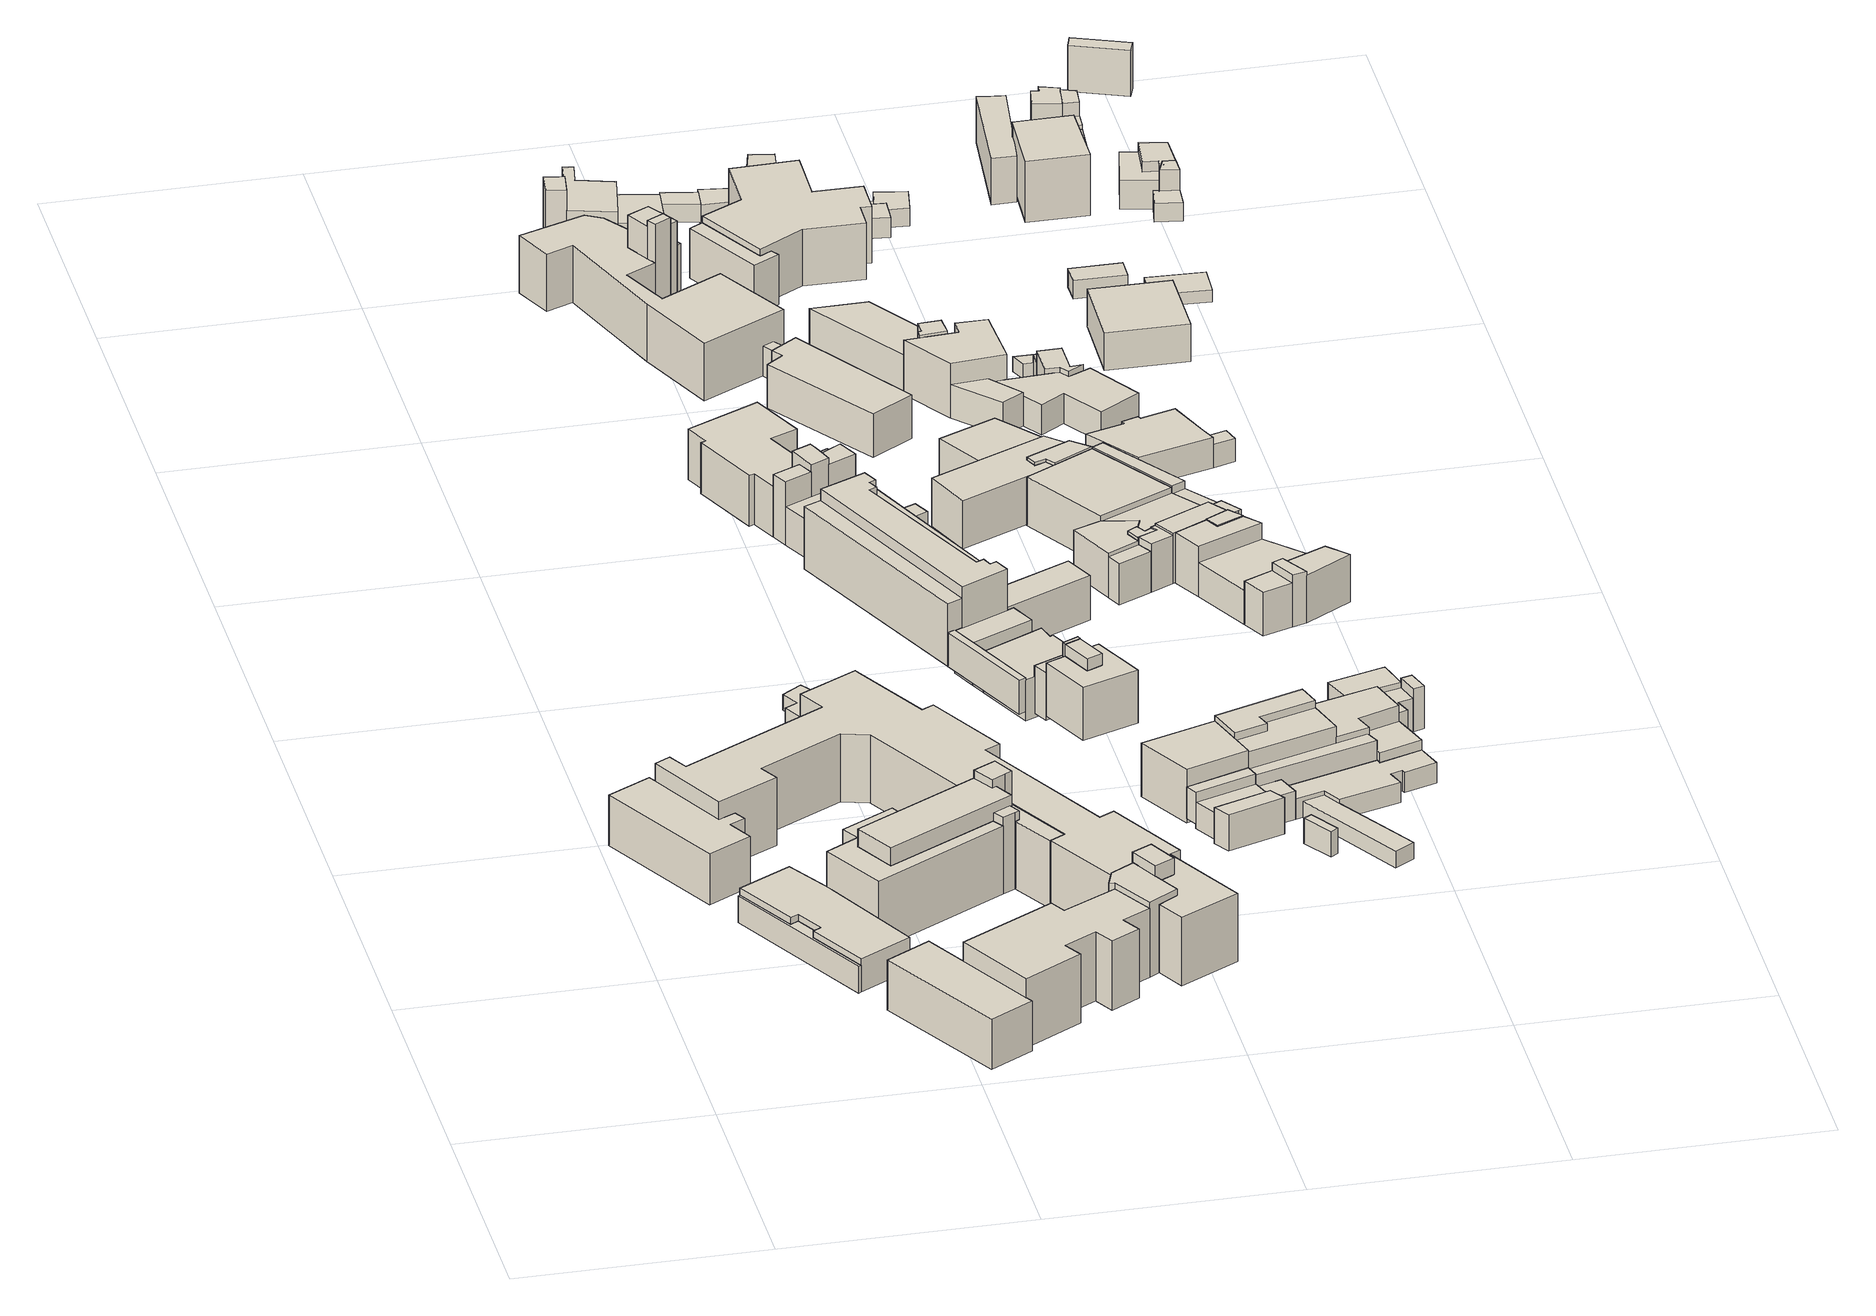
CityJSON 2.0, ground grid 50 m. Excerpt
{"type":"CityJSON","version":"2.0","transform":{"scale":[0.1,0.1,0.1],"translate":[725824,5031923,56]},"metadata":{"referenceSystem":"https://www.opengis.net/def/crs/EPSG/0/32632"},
"CityObjects":{
"building1":{"type":"Building","attributes":{"Building_category":"0303","End Use":"Residential","Envelope":"1971-1980","Heating System":"Condensing Gas Boiler, Centralized, Low Temp Radiator","Cooling System":"A-A split"},"geometry":[{"type":"MultiSurface","lod":"1","boundaries":[[[0,1,2,3]],[[4,0,3,5]],[[6,4,5,7]],[[8,6,7,9]],[[10,8,9,11]],[[12,10,11,13]],[[14,12,13,15]],[[1,14,15,2]],[[1,0,4,6,8,10,12,14]],[[2,15,13,11,9,7,5,3]],[[16,17,18,19]],[[20,16,19,21]],[[22,20,21,23]],[[24,22,23,25]],[[26,24,25,27]],[[28,26,27,29]],[[30,28,29,31]],[[32,30,31,33]],[[34,32,33,35]],[[36,34,35,37]],[[38,36,37,39]],[[40,38,39,41]],[[42,40,41,43]],[[44,42,43,45]],[[46,44,45,47]],[[48,46,47,49]],[[50,48,49,51]],[[52,50,51,53]],[[54,52,53,55]],[[56,54,55,57]],[[58,56,57,59]],[[60,58,59,61]],[[62,60,61,63]],[[64,62,63,65]],[[66,64,65,67]],[[68,66,67,69]],[[70,68,69,71]],[[72,70,71,73]],[[74,72,73,75]],[[76,74,75,77]],[[78,76,77,79]],[[80,78,79,81]],[[82,80,81,83]],[[84,82,83,85]],[[86,84,85,87]],[[88,86,87,89]],[[90,88,89,91]],[[92,90,91,93]],[[94,92,93,95]],[[96,94,95,97]],[[98,96,97,99]],[[100,98,99,101]],[[102,100,101,103]],[[104,102,103,105]],[[17,104,105,18]],[[17,16,20,22,24,26,28,30,32,34,36,38,40,42,44,46,48,50,52,54,56,58,60,62,64,66,68,70,72,74,76,78,80,82,84,86,88,90,92,94,96,98,100,102,104]],[[18,105,103,101,99,97,95,93,91,89,87,85,83,81,79,77,75,73,71,69,67,65,63,61,59,57,55,53,51,49,47,45,43,41,39,37,35,33,31,29,27,25,23,21,19]],[[106,107,71,69]],[[108,106,69,67]],[[109,108,67,110]],[[111,109,110,112]],[[113,111,112,114]],[[107,113,114,71]],[[107,106,108,109,111,113]],[[71,114,112,110,67,69]],[[115,116,81,79]],[[117,115,79,77]],[[118,117,77,119]],[[116,118,119,81]],[[116,115,117,118]],[[81,119,77,79]],[[120,121,67,65]],[[122,120,65,63]],[[123,122,63,124]],[[125,123,124,126]],[[121,125,126,67]],[[121,120,122,123,125]],[[67,126,124,63,65]],[[127,128,110,126]],[[129,127,126,124]],[[130,129,124,61]],[[131,130,61,59]],[[132,131,59,133]],[[128,132,133,110]],[[128,127,129,130,131,132]],[[110,133,59,61,124,126]],[[134,135,136,137]],[[138,134,137,139]],[[140,138,139,141]],[[142,140,141,143]],[[144,142,143,145]],[[146,144,145,147]],[[148,146,147,149]],[[150,148,149,151]],[[152,150,151,153]],[[154,152,153,155]],[[156,154,155,157]],[[135,156,157,136]],[[135,134,138,140,142,144,146,148,150,152,154,156]],[[136,157,155,153,151,149,147,145,143,141,139,137]],[[158,159,143,160]],[[161,158,160,162]],[[163,161,162,164]],[[165,163,164,166]],[[159,165,166,143]],[[159,158,161,163,165]],[[143,166,164,162,160]],[[167,168,51,169]],[[170,167,169,11]],[[171,170,11,9]],[[172,171,9,7]],[[173,172,7,5]],[[174,173,5,3]],[[175,174,3,2]],[[176,175,2,177]],[[168,176,177,51]],[[168,167,170,171,172,173,174,175,176]],[[51,177,2,3,5,7,9,11,169]],[[178,179,81,180]],[[181,178,180,75]],[[182,181,75,183]],[[184,182,183,137]],[[185,184,137,136]],[[186,185,136,83]],[[179,186,83,81]],[[179,178,181,182,184,185,186]],[[81,83,136,137,183,75,180]],[[187,188,114,112]],[[189,187,112,190]],[[191,189,190,57]],[[192,191,57,55]],[[188,192,55,114]],[[188,187,189,191,192]],[[114,55,57,190,112]],[[193,194,29,195]],[[196,193,195,197]],[[198,196,197,199]],[[200,198,199,201]],[[202,200,201,203]],[[204,202,203,205]],[[206,204,205,207]],[[208,206,207,31]],[[194,208,31,29]],[[194,193,196,198,200,202,204,206,208]],[[29,31,207,205,203,201,199,197,195]]]}]},
"building2":{"type":"Building","attributes":{"Building_category":"01","End Use":"Residential","Envelope":"1945-1960","Heating System":"Traditional Gas Boiler, Centralized, High Temp Radiator","Cooling System":"A-A split"},"geometry":[{"type":"MultiSurface","lod":"1","boundaries":[[[209,210,18,211]],[[212,209,211,213]],[[214,212,213,215]],[[216,214,215,217]],[[218,216,217,219]],[[220,218,219,221]],[[222,220,221,223]],[[224,222,223,225]],[[226,224,225,227]],[[228,226,227,229]],[[230,228,229,231]],[[232,230,231,19]],[[210,232,19,18]],[[210,209,212,214,216,218,220,222,224,226,228,230,232]],[[18,19,231,229,227,225,223,221,219,217,215,213,211]]]}]},
"building3":{"type":"Building","attributes":{"Building_category":"01","End Use":"Residential","Envelope":"1971-1980","Heating System":"Oil Boiler, Centralized, High Temp Radiator","Cooling System":"A-A split"},"geometry":[{"type":"MultiSurface","lod":"1","boundaries":[[[233,234,235,236]],[[237,233,236,238]],[[239,237,238,240]],[[241,239,240,242]],[[243,241,242,244]],[[245,243,244,246]],[[247,245,246,248]],[[249,247,248,250]],[[251,249,250,252]],[[253,251,252,254]],[[255,253,254,256]],[[257,255,256,258]],[[259,257,258,260]],[[261,259,260,262]],[[263,261,262,264]],[[234,263,264,235]],[[234,233,237,239,241,243,245,247,249,251,253,255,257,259,261,263]],[[235,264,262,260,258,256,254,252,250,248,246,244,242,240,238,236]],[[265,266,267,250]],[[268,265,250,248]],[[269,268,248,270]],[[266,269,270,267]],[[266,265,268,269]],[[267,270,248,250]],[[271,272,273,258]],[[274,271,258,275]],[[276,274,275,277]],[[272,276,277,273]],[[272,271,274,276]],[[273,277,275,258]]]}]},
"building4":{"type":"Building","attributes":{"Building_category":"01","End Use":"Services","Envelope":"2005-2010","Heating System":"Condensing Gas Boiler, Centralized, Fan coil","Cooling System":"A-W chiller, Centralized, Fan coil"},"geometry":[{"type":"MultiSurface","lod":"1","boundaries":[[[278,279,256,254]],[[280,278,254,252]],[[281,280,252,267]],[[282,281,267,277]],[[279,282,277,256]],[[279,278,280,281,282]],[[256,277,267,252,254]]]}]},
"building5":{"type":"Building","attributes":{"Building_category":"01","End Use":"Residential","Envelope":"2000-2005","Heating System":"Traditional Gas Boiler, Centralized, High Temp Radiator","Cooling System":"A-A split"},"geometry":[{"type":"MultiSurface","lod":"1","boundaries":[[[283,284,285,286]],[[287,283,286,288]],[[289,287,288,290]],[[284,289,290,285]],[[284,283,287,289]],[[285,290,288,286]],[[291,292,293,273]],[[294,291,273,270]],[[295,294,270,296]],[[292,295,296,293]],[[292,291,294,295]],[[293,296,270,273]],[[297,298,299,300]],[[301,297,300,302]],[[303,301,302,304]],[[305,303,304,306]],[[307,305,306,308]],[[309,307,308,310]],[[311,309,310,312]],[[313,311,312,314]],[[315,313,314,316]],[[317,315,316,318]],[[298,317,318,299]],[[298,297,301,303,305,307,309,311,313,315,317]],[[299,318,316,314,312,310,308,306,304,302,300]],[[319,320,318,316]],[[321,319,316,314]],[[322,321,314,312]],[[323,322,312,310]],[[324,323,310,308]],[[325,324,308,306]],[[326,325,306,304]],[[327,326,304,302]],[[328,327,302,329]],[[330,328,329,331]],[[332,330,331,333]],[[320,332,333,318]],[[320,319,321,322,323,324,325,326,327,328,330,332]],[[318,333,331,329,302,304,306,308,310,312,314,316]]]}]},
"building6":{"type":"Building","attributes":{"Building_category":"01","End Use":"Residential","Envelope":"1945-1960","Heating System":"Traditional Gas Boiler, Centralized, High Temp Radiator","Cooling System":"A-A split"},"geometry":[{"type":"MultiSurface","lod":"1","boundaries":[[[334,335,336,337]],[[338,334,337,339]],[[340,338,339,341]],[[342,340,341,343]],[[344,342,343,345]],[[335,344,345,336]],[[335,334,338,340,342,344]],[[336,345,343,341,339,337]],[[346,347,348,349]],[[350,346,349,351]],[[352,350,351,353]],[[354,352,353,355]],[[356,354,355,357]],[[358,356,357,359]],[[360,358,359,361]],[[347,360,361,348]],[[347,346,350,352,354,356,358,360]],[[348,361,359,357,355,353,351,349]],[[362,363,357,355]],[[364,362,355,353]],[[365,364,353,351]],[[363,365,351,357]],[[363,362,364,365]],[[357,351,353,355]],[[366,367,368,369]],[[370,366,369,371]],[[372,370,371,373]],[[374,372,373,375]],[[367,374,375,368]],[[367,366,370,372,374]],[[368,375,373,371,369]],[[376,377,378,379]],[[380,376,379,381]],[[382,380,381,383]],[[384,382,383,385]],[[386,384,385,387]],[[377,386,387,378]],[[377,376,380,382,384,386]],[[378,387,385,383,381,379]],[[388,389,351,390]],[[391,388,390,392]],[[393,391,392,357]],[[389,393,357,351]],[[389,388,391,393]],[[351,357,392,390]]]}]},
"building7":{"type":"Building","attributes":{"Building_category":"01","End Use":"Residential","Envelope":"1971-1980","Heating System":"Traditional Gas Boiler, Centralized, High Temp Radiator","Cooling System":"A-A split"},"geometry":[{"type":"MultiSurface","lod":"1","boundaries":[[[394,395,396,397]],[[398,394,397,399]],[[400,398,399,401]],[[395,400,401,396]],[[395,394,398,400]],[[396,401,399,397]],[[402,403,404,405]],[[406,402,405,407]],[[408,406,407,333]],[[403,408,333,404]],[[403,402,406,408]],[[404,333,407,405]],[[409,410,341,396]],[[411,409,396,401]],[[412,411,401,343]],[[410,412,343,341]],[[410,409,411,412]],[[341,343,401,396]],[[413,414,415,416]],[[417,413,416,418]],[[419,417,418,371]],[[414,419,371,415]],[[414,413,417,419]],[[415,371,418,416]]]}]},
"building8":{"type":"Building","attributes":{"Building_category":"01","End Use":"Residential","Envelope":"1945-1960","Heating System":"Traditional Gas Boiler, Centralized, High Temp Radiator","Cooling System":"A-A split"},"geometry":[{"type":"MultiSurface","lod":"1","boundaries":[[[420,421,422,423]],[[424,420,423,425]],[[426,424,425,427]],[[428,426,427,429]],[[430,428,429,431]],[[432,430,431,433]],[[434,432,433,435]],[[436,434,435,437]],[[438,436,437,439]],[[440,438,439,441]],[[442,440,441,443]],[[444,442,443,445]],[[446,444,445,447]],[[421,446,447,422]],[[421,420,424,426,428,430,432,434,436,438,440,442,444,446]],[[422,447,445,443,441,439,437,435,433,431,429,427,425,423]]]}]},
"building9":{"type":"Building","attributes":{"Building_category":"01","End Use":"Residential","Envelope":"1971-1980","Heating System":"A-W Heat Pump, Single, Fan coil","Cooling System":"A-A split"},"geometry":[{"type":"MultiSurface","lod":"1","boundaries":[[[448,449,450,451]],[[452,448,451,453]],[[454,452,453,455]],[[449,454,455,450]],[[449,448,452,454]],[[450,455,453,451]],[[456,457,453,458]],[[459,456,458,460]],[[461,459,460,462]],[[457,461,462,453]],[[457,456,459,461]],[[453,462,460,458]],[[457,463,455,453]],[[464,457,453,465]],[[466,464,465,467]],[[463,466,467,455]],[[463,457,464,466]],[[455,467,465,453]],[[468,469,467,465]],[[470,468,465,462]],[[471,470,462,472]],[[469,471,472,467]],[[469,468,470,471]],[[467,472,462,465]]]}]},
"building10":{"type":"Building","attributes":{"Building_category":"01","End Use":"Residential","Envelope":"1971-1980","Heating System":"Condensing Gas Boiler, Centralized, Low Temp Radiator","Cooling System":"A-A split"},"geometry":[{"type":"MultiSurface","lod":"1","boundaries":[[[473,474,475,476]],[[477,473,476,478]],[[479,477,478,480]],[[481,479,480,482]],[[483,481,482,484]],[[474,483,484,475]],[[474,473,477,479,481,483]],[[475,484,482,480,478,476]],[[485,486,487,488]],[[489,485,488,490]],[[491,489,490,478]],[[486,491,478,487]],[[486,485,489,491]],[[487,478,490,488]]]}]},
"building11":{"type":"Building","attributes":{"Building_category":"01","End Use":"Residential","Envelope":"1971-1980","Heating System":"Condensing Gas Boiler, Centralized, Low Temp Radiator","Cooling System":"A-A split"},"geometry":[{"type":"MultiSurface","lod":"1","boundaries":[[[492,493,494,495]],[[496,492,495,497]],[[498,496,497,499]],[[493,498,499,494]],[[493,492,496,498]],[[494,499,497,495]],[[500,501,502,503]],[[504,500,503,505]],[[506,504,505,507]],[[501,506,507,502]],[[501,500,504,506]],[[502,507,505,503]]]}]},
"building12":{"type":"Building","attributes":{"Building_category":"01","End Use":"Residential","Envelope":"1971-1980","Heating System":"Condensing Gas Boiler, Centralized, Low Temp Radiator","Cooling System":"A-A split"},"geometry":[{"type":"MultiSurface","lod":"1","boundaries":[[[508,509,510,511]],[[512,508,511,513]],[[514,512,513,515]],[[516,514,515,517]],[[518,516,517,519]],[[509,518,519,510]],[[509,508,512,514,516,518]],[[510,519,517,515,513,511]],[[520,521,511,522]],[[523,520,522,524]],[[525,523,524,526]],[[521,525,526,511]],[[521,520,523,525]],[[511,526,524,522]]]}]},
"building13":{"type":"Building","attributes":{"Building_category":"01","End Use":"Residential","Envelope":"1981-1990","Heating System":"Condensing Gas Boiler, Centralized, Low Temp Radiator","Cooling System":"A-A split"},"geometry":[{"type":"MultiSurface","lod":"1","boundaries":[[[527,528,529,530]],[[531,527,530,532]],[[533,531,532,534]],[[528,533,534,529]],[[528,527,531,533]],[[529,534,532,530]],[[535,536,537,538]],[[539,535,538,480]],[[540,539,480,541]],[[542,540,541,543]],[[536,542,543,537]],[[536,535,539,540,542]],[[537,543,541,480,538]]]}]},
"building14":{"type":"Building","attributes":{"Building_category":"01","End Use":"Residential","Envelope":"1971-1980","Heating System":"Traditional Gas Boiler, Centralized, High Temp Radiator","Cooling System":"A-A split"},"geometry":[{"type":"MultiSurface","lod":"1","boundaries":[[[544,545,546,547]],[[548,544,547,549]],[[550,548,549,551]],[[545,550,551,546]],[[545,544,548,550]],[[546,551,549,547]],[[552,553,554,555]],[[556,552,555,557]],[[558,556,557,559]],[[553,558,559,554]],[[553,552,556,558]],[[554,559,557,555]],[[560,561,562,563]],[[564,560,563,565]],[[566,564,565,567]],[[568,566,567,569]],[[561,568,569,562]],[[561,560,564,566,568]],[[562,569,567,565,563]],[[570,571,572,573]],[[574,570,573,575]],[[576,574,575,577]],[[578,576,577,579]],[[580,578,579,581]],[[571,580,581,572]],[[571,570,574,576,578,580]],[[572,581,579,577,575,573]],[[582,583,584,585]],[[586,582,585,587]],[[588,586,587,589]],[[590,588,589,591]],[[592,590,591,593]],[[583,592,593,584]],[[583,582,586,588,590,592]],[[584,593,591,589,587,585]],[[594,595,596,587]],[[597,594,587,563]],[[598,597,563,562]],[[599,598,562,600]],[[601,599,600,602]],[[595,601,602,596]],[[595,594,597,598,599,601]],[[596,602,600,562,563,587]],[[603,604,605,606]],[[607,603,606,608]],[[609,607,608,610]],[[611,609,610,612]],[[613,611,612,614]],[[615,613,614,616]],[[617,615,616,618]],[[619,617,618,620]],[[621,619,620,622]],[[623,621,622,624]],[[625,623,624,626]],[[604,625,626,605]],[[604,603,607,609,611,613,615,617,619,621,623,625]],[[605,626,624,622,620,618,616,614,612,610,608,606]],[[627,628,629,584]],[[630,627,584,593]],[[631,630,593,632]],[[633,631,632,634]],[[628,633,634,629]],[[628,627,630,631,633]],[[629,634,632,593,584]],[[635,636,589,596]],[[637,635,596,602]],[[638,637,602,600]],[[639,638,600,562]],[[640,639,562,569]],[[636,640,569,589]],[[636,635,637,638,639,640]],[[589,569,562,600,602,596]],[[641,642,643,644]],[[645,641,644,569]],[[646,645,569,555]],[[642,646,555,643]],[[642,641,645,646]],[[643,555,569,644]],[[647,648,614,612]],[[649,647,612,650]],[[651,649,650,495]],[[648,651,495,614]],[[648,647,649,651]],[[614,495,650,612]]]}]},
"building15":{"type":"Building","attributes":{"Building_category":"01","End Use":"Residential","Envelope":"1971-1980","Heating System":"Traditional Gas Boiler, Centralized, High Temp Radiator","Cooling System":"A-A split"},"geometry":[{"type":"MultiSurface","lod":"1","boundaries":[[[652,653,618,616]],[[654,652,616,655]],[[656,654,655,657]],[[658,656,657,659]],[[653,658,659,618]],[[653,652,654,656,658]],[[618,659,657,655,616]]]}]},
"building16":{"type":"Building","attributes":{"Building_category":"01","End Use":"Residential","Envelope":"2000-2005","Heating System":"Condensing Gas Boiler, Centralized, Low Temp Radiator","Cooling System":"A-A split"},"geometry":[{"type":"MultiSurface","lod":"1","boundaries":[[[660,661,662,663]],[[664,660,663,665]],[[666,664,665,667]],[[661,666,667,662]],[[661,660,664,666]],[[662,667,665,663]],[[668,669,667,665]],[[670,668,665,671]],[[672,670,671,673]],[[669,672,673,667]],[[669,668,670,672]],[[667,673,671,665]],[[674,675,676,667]],[[677,674,667,678]],[[679,677,678,680]],[[681,679,680,682]],[[683,681,682,684]],[[685,683,684,686]],[[687,685,686,688]],[[675,687,688,676]],[[675,674,677,679,681,683,685,687]],[[676,688,686,684,682,680,678,667]]]}]},
"building17":{"type":"Building","attributes":{"Building_category":"01","End Use":"Residential","Envelope":"1971-1980","Heating System":"Traditional Gas Boiler, Centralized, High Temp Radiator","Cooling System":"A-W chiller, Centralized, Fan coil"},"geometry":[{"type":"MultiSurface","lod":"1","boundaries":[[[689,690,691,692]],[[693,689,692,694]],[[695,693,694,696]],[[690,695,696,691]],[[690,689,693,695]],[[691,696,694,692]]]}]},
"building18":{"type":"Building","attributes":{"Building_category":"01","End Use":"Residential","Envelope":"2000-2005","Heating System":"Condensing Gas Boiler, Centralized, Low Temp Radiator","Cooling System":"A-A split"},"geometry":[{"type":"MultiSurface","lod":"1","boundaries":[[[697,698,699,700]],[[701,697,700,702]],[[703,701,702,704]],[[705,703,704,706]],[[707,705,706,708]],[[698,707,708,699]],[[698,697,701,703,705,707]],[[699,708,706,704,702,700]],[[709,710,711,712]],[[713,709,712,714]],[[715,713,714,716]],[[717,715,716,718]],[[719,717,718,720]],[[710,719,720,711]],[[710,709,713,715,717,719]],[[711,720,718,716,714,712]],[[721,722,723,724]],[[725,721,724,726]],[[727,725,726,718]],[[728,727,718,708]],[[729,728,708,706]],[[730,729,706,704]],[[731,730,704,702]],[[732,731,702,700]],[[722,732,700,723]],[[722,721,725,727,728,729,730,731,732]],[[723,700,702,704,706,708,718,726,724]]]}]},
"building19":{"type":"Building","attributes":{"Building_category":"01","End Use":"Residential","Envelope":"1945-1960","Heating System":"Condensing Gas Boiler, Centralized, Low Temp Radiator","Cooling System":"A-A split"},"geometry":[{"type":"MultiSurface","lod":"1","boundaries":[[[733,734,735,736]],[[737,733,736,738]],[[739,737,738,696]],[[740,739,696,741]],[[742,740,741,743]],[[744,742,743,745]],[[746,744,745,747]],[[748,746,747,749]],[[750,748,749,751]],[[734,750,751,735]],[[734,733,737,739,740,742,744,746,748,750]],[[735,751,749,747,745,743,741,696,738,736]],[[752,753,754,755]],[[756,752,755,757]],[[758,756,757,759]],[[760,758,759,761]],[[753,760,761,754]],[[753,752,756,758,760]],[[754,761,759,757,755]],[[762,763,764,765]],[[766,762,765,767]],[[768,766,767,769]],[[770,768,769,771]],[[772,770,771,773]],[[763,772,773,764]],[[763,762,766,768,770,772]],[[764,773,771,769,767,765]],[[774,775,776,777]],[[778,774,777,779]],[[780,778,779,767]],[[781,780,767,765]],[[782,781,765,783]],[[784,782,783,785]],[[786,784,785,787]],[[788,786,787,789]],[[790,788,789,791]],[[792,790,791,793]],[[775,792,793,776]],[[775,774,778,780,781,782,784,786,788,790,792]],[[776,793,791,789,787,785,783,765,767,779,777]]]}]},
"building20":{"type":"Building","attributes":{"Building_category":"01","End Use":"Residential","Envelope":"1945-1960","Heating System":"Traditional Gas Boiler, Centralized, High Temp Radiator","Cooling System":"A-A split"},"geometry":[{"type":"MultiSurface","lod":"1","boundaries":[[[794,795,796,797]],[[798,794,797,799]],[[800,798,799,801]],[[795,800,801,796]],[[795,794,798,800]],[[796,801,799,797]],[[802,803,804,805]],[[806,802,805,807]],[[808,806,807,809]],[[803,808,809,804]],[[803,802,806,808]],[[804,809,807,805]],[[810,811,812,813]],[[814,810,813,801]],[[815,814,801,816]],[[817,815,816,818]],[[819,817,818,820]],[[821,819,820,822]],[[811,821,822,812]],[[811,810,814,815,817,819,821]],[[812,822,820,818,816,801,813]],[[823,824,825,820]],[[826,823,820,818]],[[827,826,818,828]],[[824,827,828,825]],[[824,823,826,827]],[[825,828,818,820]],[[829,830,809,807]],[[831,829,807,832]],[[833,831,832,834]],[[835,833,834,820]],[[836,835,820,825]],[[830,836,825,809]],[[830,829,831,833,835,836]],[[809,825,820,834,832,807]]]}]},
"building21":{"type":"Building","attributes":{"Building_category":"01","End Use":"Residential","Envelope":"1945-1960","Heating System":"Condensing Gas Boiler, Centralized, Low Temp Radiator","Cooling System":"A-A split"},"geometry":[{"type":"MultiSurface","lod":"1","boundaries":[[[837,838,839,840]],[[841,837,840,797]],[[842,841,797,796]],[[838,842,796,839]],[[838,837,841,842]],[[839,796,797,840]],[[843,844,797,676]],[[845,843,676,688]],[[846,845,688,686]],[[847,846,686,684]],[[848,847,684,682]],[[844,848,682,797]],[[844,843,845,846,847,848]],[[797,682,684,686,688,676]]]}]},
"building22":{"type":"Building","attributes":{"Building_category":"01","End Use":"Residential","Envelope":"1971-1980","Heating System":"Condensing Gas Boiler, Centralized, Low Temp Radiator","Cooling System":"A-A split"},"geometry":[{"type":"MultiSurface","lod":"1","boundaries":[[[849,850,851,839]],[[852,849,839,796]],[[853,852,796,805]],[[850,853,805,851]],[[850,849,852,853]],[[851,805,796,839]],[[854,855,805,796]],[[856,854,796,801]],[[857,856,801,813]],[[858,857,813,812]],[[859,858,812,860]],[[855,859,860,805]],[[855,854,856,857,858,859]],[[805,860,812,813,801,796]],[[861,862,832,860]],[[863,861,860,812]],[[864,863,812,822]],[[865,864,822,820]],[[866,865,820,834]],[[862,866,834,832]],[[862,861,863,864,865,866]],[[832,834,820,822,812,860]]]}]},
"building23":{"type":"Building","attributes":{"Building_category":"01","End Use":"Residential","Envelope":"1971-1980","Heating System":"Condensing Gas Boiler, Centralized, Low Temp Radiator","Cooling System":"A-A split"},"geometry":[{"type":"MultiSurface","lod":"1","boundaries":[[[867,868,869,870]],[[871,867,870,572]],[[872,871,572,581]],[[873,872,581,874]],[[868,873,874,869]],[[868,867,871,872,873]],[[869,874,581,572,870]],[[875,876,877,878]],[[879,875,878,874]],[[880,879,874,881]],[[876,880,881,877]],[[876,875,879,880]],[[877,881,874,878]],[[882,883,881,874]],[[884,882,874,585]],[[885,884,585,584]],[[886,885,584,887]],[[888,886,887,889]],[[883,888,889,881]],[[883,882,884,885,886,888]],[[881,889,887,584,585,874]]]}]},
"building24":{"type":"Building","attributes":{"Building_category":"01","End Use":"Residential","Envelope":"1971-1980","Heating System":"Condensing Gas Boiler, Centralized, Low Temp Radiator","Cooling System":"A-A split"},"geometry":[{"type":"MultiSurface","lod":"1","boundaries":[[[890,891,892,893]],[[894,890,893,720]],[[895,894,720,896]],[[891,895,896,892]],[[891,890,894,895]],[[892,896,720,893]],[[897,898,892,899]],[[900,897,899,893]],[[898,900,893,892]],[[898,897,900]],[[892,893,899]],[[901,902,903,904]],[[905,901,904,906]],[[907,905,906,908]],[[909,907,908,910]],[[911,909,910,912]],[[913,911,912,914]],[[902,913,914,903]],[[902,901,905,907,909,911,913]],[[903,914,912,910,908,906,904]],[[915,916,892,917]],[[918,915,917,919]],[[920,918,919,921]],[[922,920,921,923]],[[924,922,923,925]],[[926,924,925,914]],[[927,926,914,912]],[[928,927,912,899]],[[916,928,899,892]],[[916,915,918,920,922,924,926,927,928]],[[892,899,912,914,925,923,921,919,917]]]}]},
"building25":{"type":"Building","attributes":{"Building_category":"01","End Use":"Residential","Envelope":"1971-1980","Heating System":"A-W Heat Pump, Single, Fan coil","Cooling System":"A-A split"},"geometry":[{"type":"MultiSurface","lod":"1","boundaries":[[[929,930,931,932]],[[933,929,932,934]],[[935,933,934,936]],[[930,935,936,931]],[[930,929,933,935]],[[931,936,934,932]]]}]},
"building26":{"type":"Building","attributes":{"Building_category":"01","End Use":"Residential","Envelope":"1971-1980","Heating System":"Traditional Gas Boiler, Centralized, High Temp Radiator","Cooling System":"A-A split"},"geometry":[{"type":"MultiSurface","lod":"1","boundaries":[[[937,938,939,940]],[[941,937,940,851]],[[942,941,851,805]],[[943,942,805,804]],[[938,943,804,939]],[[938,937,941,942,943]],[[939,804,805,851,940]],[[944,945,946,947]],[[948,944,947,949]],[[950,948,949,951]],[[952,950,951,953]],[[954,952,953,955]],[[945,954,955,946]],[[945,944,948,950,952,954]],[[946,955,953,951,949,947]],[[956,957,958,955]],[[959,956,955,953]],[[960,959,953,961]],[[957,960,961,958]],[[957,956,959,960]],[[958,961,953,955]],[[962,963,964,958]],[[965,962,958,966]],[[967,965,966,968]],[[963,967,968,964]],[[963,962,965,967]],[[964,968,966,958]],[[969,970,946,804]],[[971,969,804,949]],[[972,971,949,947]],[[970,972,947,946]],[[970,969,971,972]],[[946,947,949,804]],[[973,974,968,966]],[[975,973,966,976]],[[977,975,976,978]],[[974,977,978,968]],[[974,973,975,977]],[[968,978,976,966]],[[979,980,978,976]],[[981,979,976,961]],[[982,981,961,983]],[[980,982,983,978]],[[980,979,981,982]],[[978,983,961,976]]]}]},
"building27":{"type":"Building","attributes":{"Building_category":"01","End Use":"Residential","Envelope":"1971-1980","Heating System":"Condensing Gas Boiler, Centralized, Low Temp Radiator","Cooling System":"A-A split"},"geometry":[{"type":"MultiSurface","lod":"1","boundaries":[[[984,985,986,987]],[[988,984,987,989]],[[990,988,989,991]],[[985,990,991,986]],[[985,984,988,990]],[[986,991,989,987]],[[992,993,986,994]],[[995,992,994,908]],[[996,995,908,906]],[[993,996,906,986]],[[993,992,995,996]],[[986,906,908,994]]]}]},
"building28":{"type":"Building","attributes":{"Building_category":"01","End Use":"Residential","Envelope":"1971-1980","Heating System":"Traditional Gas Boiler, Centralized, High Temp Radiator","Cooling System":"A-A split"},"geometry":[{"type":"MultiSurface","lod":"1","boundaries":[[[997,998,999,1000]],[[1001,997,1000,1002]],[[1003,1001,1002,1004]],[[1005,1003,1004,1006]],[[1007,1005,1006,1008]],[[1009,1007,1008,1010]],[[1011,1009,1010,1012]],[[1013,1011,1012,1014]],[[998,1013,1014,999]],[[998,997,1001,1003,1005,1007,1009,1011,1013]],[[999,1014,1012,1010,1008,1006,1004,1002,1000]],[[1015,1016,1014,1017]],[[1018,1015,1017,1019]],[[1020,1018,1019,999]],[[1016,1020,999,1014]],[[1016,1015,1018,1020]],[[1014,999,1019,1017]]]}]},
"building29":{"type":"Building","attributes":{"Building_category":"01","End Use":"Residential","Envelope":"1981-1990","Heating System":"Traditional Gas Boiler, Centralized, High Temp Radiator","Cooling System":"A-A split"},"geometry":[{"type":"MultiSurface","lod":"1","boundaries":[[[1021,1022,1023,1024]],[[1025,1021,1024,936]],[[1026,1025,936,1027]],[[1022,1026,1027,1023]],[[1022,1021,1025,1026]],[[1023,1027,936,1024]]]}]},
"building30":{"type":"Building","attributes":{"Building_category":"01","End Use":"Residential","Envelope":"2000-2005","Heating System":"Traditional Gas Boiler, Centralized, High Temp Radiator","Cooling System":"A-A split"},"geometry":[{"type":"MultiSurface","lod":"1","boundaries":[[[1028,1029,1030,1031]],[[1032,1028,1031,1033]],[[1034,1032,1033,1035]],[[1029,1034,1035,1030]],[[1029,1028,1032,1034]],[[1030,1035,1033,1031]]]}]},
"building31":{"type":"Building","attributes":{"Building_category":"01","End Use":"Residential","Envelope":"2000-2005","Heating System":"Condensing Gas Boiler, Centralized, Low Temp Radiator","Cooling System":"A-A split"},"geometry":[{"type":"MultiSurface","lod":"1","boundaries":[[[1036,1037,1038,1039]],[[1040,1036,1039,1041]],[[1042,1040,1041,1043]],[[1037,1042,1043,1038]],[[1037,1036,1040,1042]],[[1038,1043,1041,1039]],[[1044,1045,1046,1047]],[[1048,1044,1047,1049]],[[1050,1048,1049,1051]],[[1045,1050,1051,1046]],[[1045,1044,1048,1050]],[[1046,1051,1049,1047]],[[1052,1053,1054,1055]],[[1056,1052,1055,1057]],[[1058,1056,1057,1049]],[[1059,1058,1049,1060]],[[1061,1059,1060,1062]],[[1053,1061,1062,1054]],[[1053,1052,1056,1058,1059,1061]],[[1054,1062,1060,1049,1057,1055]]]}]},
"building32":{"type":"Building","attributes":{"Building_category":"01","End Use":"Residential","Envelope":"1945-1960","Heating System":"Condensing Gas Boiler, Centralized, Low Temp Radiator","Cooling System":"A-A split"},"geometry":[{"type":"MultiSurface","lod":"1","boundaries":[[[1063,1064,1065,1066]],[[1067,1063,1066,1068]],[[1069,1067,1068,1070]],[[1071,1069,1070,1072]],[[1064,1071,1072,1065]],[[1064,1063,1067,1069,1071]],[[1065,1072,1070,1068,1066]],[[1073,1074,1075,1076]],[[1077,1073,1076,1078]],[[1079,1077,1078,1080]],[[1074,1079,1080,1075]],[[1074,1073,1077,1079]],[[1075,1080,1078,1076]]]}]},
"building33":{"type":"Building","attributes":{"Building_category":"01","End Use":"Residential","Envelope":"1981-1990","Heating System":"Traditional Gas Boiler, Centralized, High Temp Radiator","Cooling System":"A-A split"},"geometry":[{"type":"MultiSurface","lod":"1","boundaries":[[[1081,1082,1083,1084]],[[1085,1081,1084,1086]],[[1087,1085,1086,1088]],[[1089,1087,1088,1090]],[[1091,1089,1090,1092]],[[1082,1091,1092,1083]],[[1082,1081,1085,1087,1089,1091]],[[1083,1092,1090,1088,1086,1084]],[[1093,1094,1095,1096]],[[1097,1093,1096,1098]],[[1099,1097,1098,1100]],[[1094,1099,1100,1095]],[[1094,1093,1097,1099]],[[1095,1100,1098,1096]],[[1101,1102,1100,1098]],[[1103,1101,1098,1076]],[[1104,1103,1076,1075]],[[1102,1104,1075,1100]],[[1102,1101,1103,1104]],[[1100,1075,1076,1098]],[[1105,1106,1107,1108]],[[1109,1105,1108,1110]],[[1111,1109,1110,1112]],[[1106,1111,1112,1107]],[[1106,1105,1109,1111]],[[1107,1112,1110,1108]],[[1113,1114,1115,1116]],[[1117,1113,1116,1118]],[[1119,1117,1118,1120]],[[1114,1119,1120,1115]],[[1114,1113,1117,1119]],[[1115,1120,1118,1116]]]}]},
"building34":{"type":"Building","attributes":{"Building_category":"01","End Use":"Residential","Envelope":"1971-1980","Heating System":"Condensing Gas Boiler, Centralized, Low Temp Radiator","Cooling System":"A-A split"},"geometry":[{"type":"MultiSurface","lod":"1","boundaries":[[[1121,1122,1123,1124]],[[1125,1121,1124,1126]],[[1127,1125,1126,1128]],[[1129,1127,1128,1130]],[[1131,1129,1130,1132]],[[1133,1131,1132,1134]],[[1135,1133,1134,1136]],[[1137,1135,1136,1138]],[[1122,1137,1138,1123]],[[1122,1121,1125,1127,1129,1131,1133,1135,1137]],[[1123,1138,1136,1134,1132,1130,1128,1126,1124]],[[1139,1140,1136,1134]],[[1141,1139,1134,1142]],[[1143,1141,1142,1144]],[[1140,1143,1144,1136]],[[1140,1139,1141,1143]],[[1136,1144,1142,1134]],[[1145,1146,1147,1148]],[[1149,1145,1148,1150]],[[1151,1149,1150,1152]],[[1153,1151,1152,1154]],[[1146,1153,1154,1147]],[[1146,1145,1149,1151,1153]],[[1147,1154,1152,1150,1148]],[[1155,1156,1157,1158]],[[1159,1155,1158,1160]],[[1161,1159,1160,1147]],[[1162,1161,1147,1163]],[[1164,1162,1163,1165]],[[1156,1164,1165,1157]],[[1156,1155,1159,1161,1162,1164]],[[1157,1165,1163,1147,1160,1158]]]}]}
},
"vertices":[
[281,445,87],[345,327,87],[345,327,30],[281,445,30],[297,454,87],[297,454,30],[267,510,87],[267,510,30],[251,501,87],[251,501,30],[183,626,87],[183,626,30],[179,623,87],[179,623,30],[340,324,87],[340,324,30],[534,1229,175],[536,1224,175],[536,1224,30],[534,1229,30],[417,1167,175],[417,1167,30],[446,1112,175],[446,1112,30],[155,956,175],[155,956,30],[133,996,175],[133,996,30],[102,979,175],[102,979,30],[186,817,175],[186,817,30],[309,881,175],[309,881,30],[288,919,175],[288,919,30],[457,1010,175],[457,1010,30],[510,995,175],[510,995,30],[637,759,175],[637,759,30],[511,691,175],[511,691,30],[492,727,175],[492,727,30],[386,670,175],[386,670,30],[406,635,175],[406,635,30],[340,598,175],[340,598,30],[410,471,175],[410,471,30],[677,618,175],[677,618,30],[663,640,175],[663,640,30],[444,522,175],[444,522,30],[400,603,175],[400,603,30],[693,761,175],[693,761,30],[715,719,175],[715,719,30],[701,711,175],[701,711,30],[781,565,175],[781,565,30],[750,548,175],[750,548,30],[833,397,175],[833,397,30],[829,386,175],[829,386,30],[915,437,175],[915,437,30],[945,378,175],[945,378,30],[905,357,175],[905,357,30],[934,303,175],[934,303,30],[895,278,175],[895,278,30],[925,222,175],[925,222,30],[1044,286,175],[1044,286,30],[954,452,175],[954,452,30],[975,463,175],[975,463,30],[887,627,175],[887,627,30],[857,611,175],[857,611,30],[705,895,175],[705,895,30],[735,911,175],[735,911,30],[647,1076,175],[647,1076,30],[623,1063,175],[623,1063,30],[781,565,174],[750,548,174],[701,711,174],[681,700,174],[681,700,30],[711,636,174],[711,636,30],[703,632,174],[703,632,30],[945,378,210],[905,357,210],[915,437,210],[875,416,210],[875,416,30],[715,719,230],[701,711,230],[693,761,230],[648,737,230],[648,737,30],[673,695,230],[673,695,30],[673,695,213],[681,700,213],[648,737,213],[400,603,213],[444,522,213],[702,661,213],[702,661,30],[827,348,177],[874,265,177],[874,265,30],[827,348,30],[719,292,177],[719,292,30],[702,323,177],[702,323,30],[513,219,177],[513,219,30],[597,64,177],[597,64,30],[714,130,177],[714,130,30],[693,167,177],[693,167,30],[759,203,177],[759,203,30],[781,163,177],[781,163,30],[839,195,177],[839,195,30],[817,234,177],[817,234,30],[467,303,137],[513,219,137],[467,303,30],[378,253,137],[378,253,30],[518,1,137],[518,1,30],[605,50,137],[605,50,30],[289,683,101],[340,598,101],[289,683,30],[183,626,101],[251,501,101],[267,510,101],[297,454,101],[281,445,101],[345,327,101],[449,384,101],[449,384,30],[876,413,189],[905,357,189],[876,413,30],[829,386,189],[816,350,189],[816,350,30],[827,348,189],[874,265,189],[934,303,189],[711,636,193],[703,632,193],[698,659,193],[698,659,30],[663,640,193],[677,618,193],[94,993,138],[102,979,138],[94,993,30],[8,947,138],[8,947,30],[142,697,138],[142,697,30],[229,744,138],[229,744,30],[202,794,138],[202,794,30],[233,810,138],[233,810,30],[220,833,138],[220,833,30],[186,817,138],
[555,1241,63],[536,1224,63],[555,1241,30],[553,1262,63],[553,1262,30],[466,1386,63],[466,1386,30],[427,1359,63],[427,1359,30],[446,1324,63],[446,1324,30],[420,1310,63],[420,1310,30],[447,1258,63],[447,1258,30],[467,1269,63],[467,1269,30],[485,1236,63],[485,1236,30],[455,1220,63],[455,1220,30],[469,1194,63],[469,1194,30],[534,1229,63],
[591,2314,118],[641,2203,118],[641,2203,10],[591,2314,10],[446,2247,118],[446,2247,10],[468,2198,118],[468,2198,10],[458,2193,118],[458,2193,10],[519,2057,118],[519,2057,10],[529,2061,118],[529,2061,10],[553,2009,118],[553,2009,10],[608,2034,118],[608,2034,10],[600,2059,118],[600,2059,10],[638,2076,118],[638,2076,10],[645,2060,118],[645,2060,10],[696,2087,118],[696,2087,10],[680,2122,118],[680,2122,10],[624,2096,118],[624,2096,10],[586,2180,118],[586,2180,10],[608,2034,144],[623,2002,144],[623,2002,10],[553,2009,144],[568,1976,144],[568,1976,10],[696,2087,146],[716,2045,146],[716,2045,10],[644,2055,146],[644,2055,10],[660,2019,146],[660,2019,10],
[638,2076,159],[645,2060,159],[600,2059,159],[623,2002,159],[660,2019,159],
[827,1935,72],[728,1888,72],[728,1888,10],[827,1935,10],[811,1968,72],[811,1968,10],[712,1925,72],[712,1925,10],[716,2045,92],[759,1946,92],[759,1946,10],[568,1976,92],[614,1883,92],[614,1883,10],[712,1925,154],[728,1888,154],[728,1888,0],[712,1925,0],[706,1923,154],[706,1923,0],[720,1893,154],[720,1893,0],[707,1887,154],[707,1887,0],[716,1867,154],[716,1867,0],[701,1860,154],[701,1860,0],[836,1562,154],[836,1562,0],[851,1569,154],[851,1569,0],[859,1550,154],[859,1550,0],[872,1556,154],[872,1556,0],[859,1550,177],[872,1556,177],[851,1569,177],[836,1562,177],[701,1860,177],[716,1867,177],[707,1887,177],[720,1893,177],[706,1923,177],[614,1883,177],[614,1883,0],[791,1479,177],[791,1479,0],[886,1524,177],[886,1524,0],
[949,1423,87],[992,1330,87],[992,1330,0],[949,1423,0],[943,1419,87],[943,1419,0],[934,1452,87],[934,1452,0],[811,1392,87],[811,1392,0],[865,1273,87],[865,1273,0],[1007,1296,133],[1057,1188,133],[1057,1188,20],[1007,1296,20],[969,1280,133],[969,1280,20],[997,1219,133],[997,1219,20],[965,1205,133],[965,1205,20],[937,1266,133],[937,1266,20],[898,1250,133],[898,1250,20],[945,1148,133],[945,1148,20],[965,1205,158],[937,1266,158],[997,1219,158],[969,1280,158],[775,1472,92],[798,1421,92],[798,1421,20],[775,1472,20],[761,1465,92],[761,1465,20],[851,1266,92],[851,1266,20],[865,1273,92],[865,1273,20],[992,1330,111],[1007,1296,111],[1007,1296,10],[992,1330,10],[883,1282,111],[883,1282,10],[898,1250,111],[898,1250,10],[966,1287,111],[966,1287,10],[969,1280,111],[969,1280,10],[966,1287,159],[969,1280,159],[966,1287,20],[934,1272,159],[934,1272,20],[937,1266,159],
[899,1530,90],[922,1480,90],[922,1480,0],[899,1530,0],[775,1472,90],[775,1472,0],[798,1421,90],[798,1421,0],[1032,1666,95],[1060,1605,95],[1060,1605,0],[1032,1666,0],[859,1586,95],[859,1586,0],[886,1524,95],[922,1480,40],[934,1452,40],[798,1421,40],[811,1392,40],[614,1883,153],[791,1479,153],[791,1479,20],[614,1883,20],[580,1868,153],[580,1868,20],[761,1465,153],
[455,3005,132],[519,2914,132],[519,2914,10],[455,3005,10],[423,3023,132],[423,3023,10],[290,2977,132],[290,2977,10],[325,2899,132],[325,2899,10],[378,2921,132],[378,2921,10],[465,2683,132],[465,2683,10],[537,2520,132],[537,2520,10],[706,2609,132],[706,2609,10],[621,2762,132],[621,2762,10],[497,2696,132],[497,2696,10],[452,2793,132],[452,2793,10],[512,2825,132],[512,2825,10],[475,2891,132],[475,2891,10],
[557,2872,149],[567,2856,149],[567,2856,20],[557,2872,20],[549,2868,149],[549,2868,20],[559,2851,149],[559,2851,20],[519,2914,201],[549,2868,201],[519,2914,20],[475,2891,201],[475,2891,20],[501,2843,201],[501,2843,20],[559,2851,201],[535,2861,201],[535,2861,20],[545,2843,201],[545,2843,20],[535,2861,214],[545,2843,214],[501,2843,214],[512,2825,214],[512,2825,20],
[434,3262,96],[455,3258,96],[455,3258,20],[434,3262,20],[408,3107,96],[408,3107,20],[499,3081,96],[499,3081,20],[520,3189,96],[520,3189,20],[447,3211,96],[447,3211,20],[377,3165,138],[416,3158,138],[416,3158,20],[377,3165,20],[371,3117,138],[371,3117,20],[408,3107,138],
[1220,802,77],[1240,770,77],[1240,770,0],[1220,802,0],[1106,763,77],[1106,763,0],[1126,731,77],[1126,731,0],[1320,679,54],[1305,669,54],[1305,669,0],[1320,679,0],[1283,738,54],[1283,738,0],[1267,728,54],[1267,728,0],
[716,2553,103],[879,2304,103],[879,2304,10],[716,2553,10],[663,2516,103],[663,2516,10],[678,2494,103],[678,2494,10],[644,2469,103],[644,2469,10],[795,2252,103],[795,2252,10],[684,2597,74],[716,2553,74],[684,2597,10],[661,2585,74],[661,2585,10],[693,2537,74],[693,2537,10],
[603,3196,58],[673,3183,58],[673,3183,20],[603,3196,20],[595,3153,58],[595,3153,20],[668,3139,58],[668,3139,20],[519,3183,72],[597,3167,72],[597,3167,20],[519,3183,20],[499,3081,72],[539,3070,72],[539,3070,20],[585,3069,72],[585,3069,20],
[1195,874,87],[1203,849,87],[1203,849,20],[1195,874,20],[1069,831,87],[1069,831,20],[1081,808,87],[1081,808,20],[1203,849,66],[1220,802,66],[1220,802,10],[1203,849,10],[1081,808,66],[1081,808,10],[1106,763,66],[1106,763,10],[1158,992,124],[1180,922,124],[1180,922,10],[1158,992,10],[1009,943,124],[1009,943,10],[1069,831,124],[1069,831,10],[1195,874,124],[1195,874,10],[1362,1125,23],[1403,1137,23],[1403,1137,10],[1362,1125,10],[1356,1147,23],[1356,1147,10],[1096,1064,23],[1096,1064,10],[1123,980,23],[1123,980,10],[1423,1079,23],[1423,1079,10],[1486,1095,97],[1510,1018,97],[1510,1018,10],[1486,1095,10],[1336,1051,97],[1336,1051,10],[1373,931,97],[1373,931,10],[1440,952,97],[1440,952,10],[1427,989,97],[1427,989,10],[1336,1051,135],[1350,1006,135],[1350,1006,10],[1158,992,135],[1180,922,135],[1246,943,135],[1246,943,10],[1237,970,135],[1237,970,10],[1536,942,43],[1553,890,43],[1553,890,0],[1536,942,0],[1451,913,43],[1451,913,0],[1448,923,43],[1448,923,0],[1255,864,43],[1255,864,0],[1271,817,43],[1271,817,0],[1329,835,43],[1329,835,0],[1349,799,43],[1349,799,0],[1473,835,43],[1473,835,0],[1461,868,43],[1461,868,0],[1485,876,43],[1485,876,0],[1488,868,43],[1488,868,0],[1510,1018,64],[1520,989,64],[1520,989,10],[1427,989,64],[1451,913,64],[1451,913,10],[1536,942,64],[1536,942,10],[1350,1006,120],[1373,931,120],[1237,970,120],[1246,943,120],[1180,922,120],[1195,874,120],[1436,951,85],[1448,923,85],[1448,923,10],[1436,951,10],[1195,874,85],[1203,849,85],[1255,864,60],[1271,817,60],[1203,849,60],[1203,849,0],[1220,802,60],
[1329,835,35],[1349,799,35],[1285,822,35],[1285,822,0],[1412,605,35],[1412,605,0],[1452,630,35],[1452,630,0],
[1025,2187,77],[1100,2102,77],[1100,2102,10],[1025,2187,10],[1008,2180,77],[1008,2180,10],[1080,2091,77],[1080,2091,10],[1008,2180,108],[1080,2091,108],[892,2129,108],[892,2129,10],[948,2030,108],[948,2030,10],[1080,2091,112],[1120,2054,112],[1120,2054,10],[846,1986,112],[846,1986,10],[884,1892,112],[884,1892,10],[1076,1980,112],[1076,1980,10],[1063,1998,112],[1063,1998,10],[1041,1989,112],[1041,1989,10],[1031,2012,112],[1031,2012,10],
[675,3196,56],[768,3183,56],[768,3183,10],[675,3196,10],[668,3139,56],[668,3139,10],[768,3137,56],[768,3137,10],
[980,2510,131],[983,2470,131],[983,2470,10],[980,2510,10],[936,2508,131],[936,2508,10],[937,2480,131],[937,2480,10],[929,2479,131],[929,2479,10],[930,2465,131],[930,2465,10],[1067,2503,126],[1073,2370,126],[1073,2370,10],[1067,2503,10],[1004,2503,126],[1004,2503,10],[1004,2469,126],[1004,2469,10],[899,2463,126],[899,2463,10],[964,2361,126],[964,2361,10],[879,2666,94],[956,2547,94],[956,2547,10],[879,2666,10],[767,2666,94],[767,2666,10],[899,2463,94],[930,2465,94],[929,2479,94],[937,2480,94],[936,2508,94],[980,2510,94],
[804,3354,23],[853,3345,23],[853,3345,10],[804,3354,10],[768,3218,23],[768,3218,10],[768,3137,23],[925,3135,23],[925,3135,10],[926,3193,23],[926,3193,10],[801,3195,23],[801,3195,10],[801,3214,23],[801,3214,10],[814,3214,23],[814,3214,10],[836,3239,23],[836,3239,10],[898,3067,63],[977,3063,63],[977,3063,20],[898,3067,20],[899,3019,63],[899,3019,20],[996,3008,63],[996,3008,20],[999,3061,63],[999,3061,20],[712,2835,116],[736,2849,116],[736,2849,10],[712,2835,10],[634,2976,116],[634,2976,10],[607,2961,116],[607,2961,10],[694,2803,116],[694,2803,10],[746,2832,116],[746,2832,10],[719,3134,130],[852,3136,130],[852,3136,10],[719,3134,10],[717,3019,130],[717,3019,10],[634,2976,130],[712,2835,130],[803,2888,130],[803,2888,10],[923,2886,130],[923,2886,10],[924,2944,130],[924,2944,10],[946,2943,130],[946,2943,10],[947,3018,130],[947,3018,10],[850,3019,130],[850,3019,10],
[1156,2023,114],[1268,1853,114],[1268,1853,10],[1156,2023,10],[1017,1949,114],[1017,1949,10],[1117,1780,114],[1117,1780,10],[1321,1783,117],[1349,1744,117],[1349,1744,10],[1321,1783,10],[1209,1728,117],[1209,1728,10],[1234,1685,117],[1234,1685,10],[1189,1766,104],[1176,1734,104],[1176,1734,10],[1189,1766,10],[1117,1780,104],[1063,1759,104],[1063,1759,10],[1106,1662,104],[1106,1662,10],[1170,1693,104],[1170,1693,10],[1156,1722,104],[1156,1722,10],[1170,1693,97],[1187,1663,97],[1187,1663,10],[1106,1662,97],[1120,1631,97],[1120,1631,10],[1209,1728,113],[1234,1685,113],[1200,1723,113],[1200,1723,10],[1209,1711,113],[1209,1711,10],[1170,1693,113],[1187,1663,113],
[1179,2035,117],[1296,1867,117],[1296,1867,10],[1179,2035,10],[1156,2023,117],[1268,1853,117],[1120,2054,118],[1156,2023,118],[1031,2012,118],[1041,1989,118],[1063,1998,118],[1076,1980,118],
[1296,1867,101],[1349,1797,101],[1349,1797,10],[1268,1853,101],[1321,1783,101],[1268,1853,103],[1321,1783,103],[1117,1780,103],[1189,1766,103],[1176,1734,103],[1187,1715,103],[1187,1715,10],[1187,1715,111],[1200,1723,111],[1176,1734,111],[1156,1722,111],[1170,1693,111],[1209,1711,111],
[1517,1169,92],[1524,1145,92],[1524,1145,10],[1517,1169,10],[1403,1137,92],[1423,1079,92],[1534,1108,92],[1534,1108,10],[1556,1114,101],[1570,1071,101],[1570,1071,10],[1556,1114,10],[1534,1108,101],[1547,1064,101],[1547,1064,10],[1534,1108,81],[1547,1064,81],[1486,1095,81],[1510,1018,81],[1528,1025,81],[1528,1025,10],[1517,1055,81],[1517,1055,10],
[1036,2367,82],[1089,2303,82],[1089,2303,10],[1036,2367,10],[964,2361,82],[1044,2276,82],[1044,2276,10],[1049,2368,70],[1089,2303,70],[1049,2368,10],[1036,2367,70],[1192,2373,84],[1218,2375,84],[1218,2375,10],[1192,2373,10],[1192,2441,84],[1192,2441,10],[1145,2441,84],[1145,2441,10],[1145,2374,84],[1145,2374,10],[1173,2374,84],[1173,2374,10],[1186,2355,84],[1186,2355,10],[1115,2264,74],[1089,2303,74],[1115,2264,10],[1163,2296,74],[1163,2296,10],[1216,2216,74],[1216,2216,10],[1298,2268,74],[1298,2268,10],[1231,2376,74],[1231,2376,10],[1186,2355,74],[1173,2374,74],[1049,2368,74],
[902,3111,43],[986,3107,43],[986,3107,10],[902,3111,10],[896,3067,43],[896,3067,10],[977,3063,43],[977,3063,10],
[1378,1758,108],[1372,1755,108],[1372,1755,10],[1378,1758,10],[1349,1797,108],[1321,1783,108],[1349,1744,108],[1318,1692,117],[1373,1718,117],[1373,1718,10],[1318,1692,10],[1304,1720,117],[1304,1720,10],[1238,1687,117],[1238,1687,10],[1268,1629,117],[1268,1629,10],[1401,1687,117],[1401,1687,10],[1401,1687,83],[1498,1589,83],[1498,1589,10],[1268,1629,83],[1329,1511,83],[1329,1511,10],[1498,1589,111],[1537,1550,111],[1537,1550,10],[1409,1548,111],[1409,1548,10],[1442,1492,111],[1442,1492,10],[1349,1744,119],[1373,1718,119],[1304,1720,119],[1318,1692,119],[1409,1548,120],[1442,1492,120],[1387,1538,120],[1387,1538,10],[1414,1484,120],[1414,1484,10],[1387,1538,103],[1414,1484,103],[1329,1511,103],[1354,1463,103],[1354,1463,10],
[1191,2502,41],[1192,2473,41],[1192,2473,10],[1191,2502,10],[1113,2502,41],[1113,2502,10],[1125,2472,41],[1125,2472,10],[1145,2473,58],[1192,2473,58],[1145,2473,10],[1145,2441,58],[1192,2441,58],
[1351,2198,74],[1384,2112,74],[1384,2112,10],[1351,2198,10],[1282,2178,74],[1282,2178,10],[1278,2185,74],[1278,2185,10],[1245,2174,74],[1245,2174,10],[1248,2166,74],[1248,2166,10],[1171,2144,74],[1171,2144,10],[1246,2039,74],[1246,2039,10],[1397,2080,74],[1397,2080,10],[1441,2093,59],[1397,2080,59],[1441,2093,10],[1431,2126,59],[1431,2126,10],[1384,2112,59],
[990,3131,48],[1053,3118,48],[1053,3118,10],[990,3131,10],[977,3063,48],[1043,3059,48],[1043,3059,10],
[1278,2468,90],[1282,2631,90],[1282,2631,10],[1278,2468,10],[1440,2466,90],[1440,2466,10],[1442,2628,90],[1442,2628,10],
[1378,2762,59],[1377,2717,59],[1377,2717,20],[1378,2762,20],[1275,2763,59],[1275,2763,20],[1275,2718,59],[1275,2718,20],[1414,2741,35],[1529,2736,35],[1529,2736,10],[1414,2741,10],[1411,2676,35],[1411,2676,10],[1526,2669,35],[1526,2669,10],[1353,2718,36],[1377,2717,36],[1377,2717,10],[1353,2718,10],[1351,2679,36],[1351,2679,10],[1411,2676,36],[1412,2704,36],[1412,2704,10],[1379,2706,36],[1379,2706,10],
[1228,3328,108],[1241,3325,108],[1241,3325,10],[1228,3328,10],[1206,3101,108],[1206,3101,10],[1254,3101,108],[1254,3101,10],[1282,3320,108],[1282,3320,10],[1379,3245,63],[1409,3245,63],[1409,3245,10],[1379,3245,10],[1376,3156,63],[1376,3156,10],[1401,3151,63],[1401,3151,10],
[1352,3360,95],[1390,3347,95],[1390,3347,10],[1352,3360,10],[1350,3345,95],[1350,3345,10],[1335,3348,95],[1335,3348,10],[1326,3300,95],[1326,3300,10],[1381,3290,95],[1381,3290,10],[1387,3331,101],[1415,3320,101],[1415,3320,10],[1387,3331,10],[1380,3281,101],[1380,3281,10],[1411,3279,101],[1411,3279,10],[1380,3281,72],[1411,3279,72],[1379,3245,72],[1409,3245,72],[1441,3500,108],[1551,3457,108],[1551,3457,10],[1441,3500,10],[1432,3472,108],[1432,3472,10],[1541,3429,108],[1541,3429,10],[1261,3170,140],[1376,3170,140],[1376,3170,10],[1261,3170,10],[1253,3024,140],[1253,3024,10],[1375,3024,140],[1375,3024,10],
[1488,3128,91],[1535,3118,91],[1535,3118,20],[1488,3128,20],[1480,3057,91],[1480,3057,20],[1510,3054,91],[1510,3054,20],[1508,3039,91],[1508,3039,20],[1516,3038,91],[1516,3038,20],[1517,3052,91],[1517,3052,20],[1541,3049,91],[1541,3049,20],[1541,3117,91],[1541,3117,20],[1517,3052,92],[1541,3049,92],[1504,3020,92],[1504,3020,20],[1541,3014,92],[1541,3014,20],[1493,3022,49],[1504,3020,49],[1504,3020,10],[1493,3022,10],[1484,2975,49],[1484,2975,10],[1537,2967,49],[1537,2967,10],[1541,3014,49],[1541,3014,10],[1454,3136,71],[1488,3128,71],[1488,3128,10],[1454,3136,10],[1433,3034,71],[1433,3034,10],[1504,3020,71],[1510,3054,71],[1510,3054,10],[1480,3057,71],[1480,3057,10]
]}
